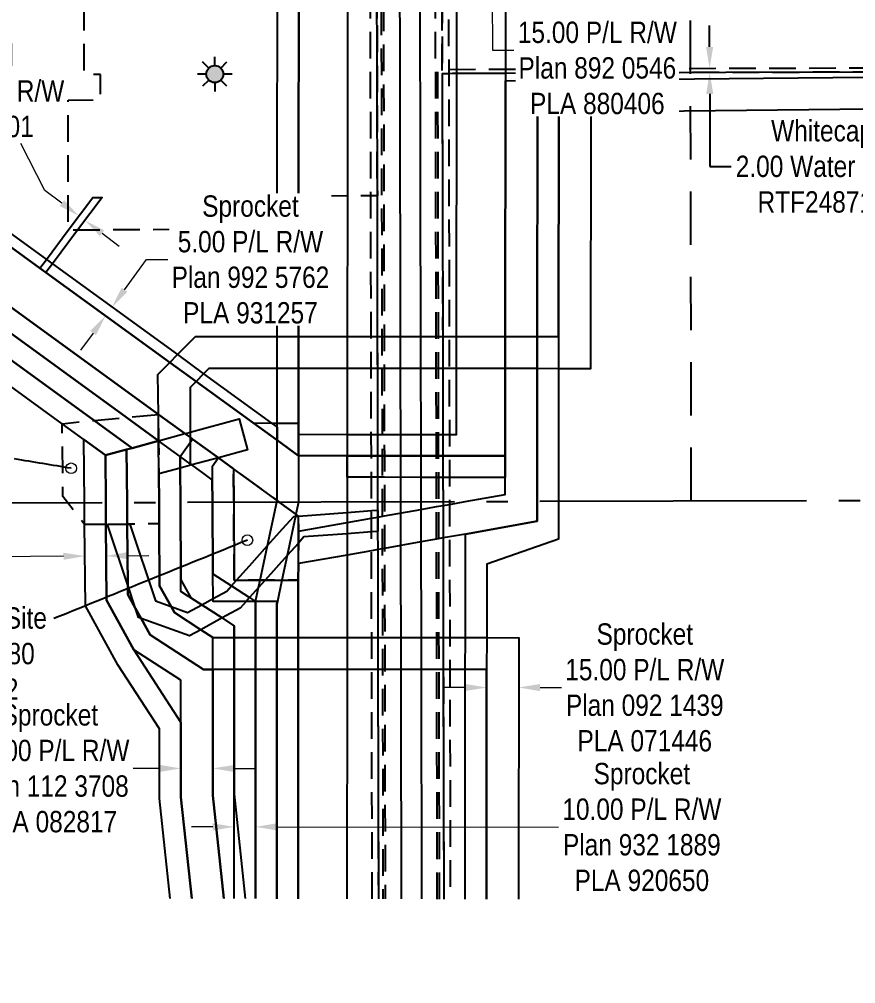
# Model space of a CAD drawing. Extents: x 506297 to 510567, y 6023715 to 6027460.
# Drawn here: x 508129.3 to 508521.1, y 6023715.1 to 6024166.9 of the extents above; entities that cross this region are included whole.
import ezdxf

# ---------------------------------------------------------------- set-up
doc = ezdxf.new("R2010")
doc.units = 0
doc.header["$LTSCALE"] = 5
doc.header["$PDMODE"] = 34
doc.header["$PDSIZE"] = 0.05
for name, pattern in [('foc-ACCESSROAD', [3.75, 2.5, -1.25]), ('foc-FLOWLINE', [3.75, 2.5, -1.25]), ('foc-LSD', [8, 5, -3]), ('foc-QUARTERLINE', [33, 25, -3, 2, -3])]:
    doc.linetypes.add(name, pattern=pattern)
doc.layers.get('Defpoints').update_dxf_attribs({"color": 9})
for name, color, linetype in [('AS-TELUS', 224, 'foc-TEL'), ('F-AR', 190, 'foc-ACCESSROAD'), ('F-EZE', 190, 'foc-FLOWLINE'), ('F-RW', 190, 'Continuous'), ('F-WS', 190, 'foc-ACCESSROAD'), ('F-WS-S', 190, 'Continuous'), ('L-SECQ', 8, 'foc-QUARTERLINE'), ('L-SECTION-LSD', 7, 'foc-LSD'), ('P-TEMP-BLUE', 146, 'Continuous')]:
    doc.layers.add(name, color=color, linetype=linetype)
doc.layers.add('F-RW-T', color=190, linetype='Continuous', lineweight=9)
doc.layers.add('F-WS-T', color=190, linetype='Continuous', lineweight=9)
doc.styles.add('80CG', font='ARIALN.TTF', dxfattribs={"height": 10})
doc.styles.add('80L', font='ARIALN.TTF', dxfattribs={"height": 10})
doc.styles.add('foc-LtypeFont', font='ARIALN.TTF', dxfattribs={"height": 7.35})
doc.linetypes.add('foc-TEL', pattern='A,2,-1,["T",foc-LtypeFont,S=0.2,R=0,X=-0.425,Y=-0.75],-1.24,8', length=12.24)
doc.dimstyles.new('Compass 5 000', dxfattribs={"dimscale": 5, "dimtxt": 9, "dimasz": 2, "dimexe": 0.2, "dimexo": 0.0625, "dimgap": 0.5, "dimtad": 0, "dimtih": 1, "dimtoh": 1, "dimzin": 0, "dimdsep": 46, "dimtxsty": '80CG', "dimcen": 0.1, "dimse1": 1, "dimse2": 1, "dimclrd": 256, "dimclrt": 256, "dimaunit": 1, "dimadec": 4, "dimazin": 0, "dimtfac": 0.06, "dimtofl": 0, "dimtmove": 0, "dimatfit": 1, "dimfxl": 0.2, "dimtolj": 1, "dimtzin": 0, "dimlwd": -1, "dimarcsym": 0})

# ---------------------------------------------------------------- blocks, each defined once
blk = doc.blocks.new('GAS')
h = blk.add_hatch(color=255)
h.dxf.hatch_style = 1
edge = h.paths.add_edge_path()
edge.add_arc((0, 0), 0.9, 0, 360)
for p, q in [((-0.571, 0.571), (-1.142, 1.142)), ((0, 0.808), (0, 1.616)), ((0.571, 0.571), (1.142, 1.142)), ((-0.808, 0), (-1.616, 0)), ((1.616, 0), (0.808, 0)), ((-0.571, -0.571), (-1.142, -1.142)), ((0, -0.808), (0, -1.616)), ((1.142, -1.142), (0.571, -0.571))]:
    blk.add_line(p, q)
blk.add_circle((0, 0), 0.8)
blk = doc.blocks.new('*D729')
at = {"layer": 'Defpoints', "color": 0, "transparency": 16777216}
for p in [(508348.22, 6023853.28), (508363.22, 6023853.26), (508363.23, 6023853.89)]:
    blk.add_point(p, dxfattribs=at)
at = {"layer": 'F-RW-T', "transparency": 16777216}
for p, q in [((508338.22, 6023853.91), (508328.22, 6023853.91)), ((508373.23, 6023853.88), (508383.23, 6023853.87))]:
    blk.add_line(p, q, dxfattribs=at)
for points in [[(508338.22, 6023855.57), (508338.22, 6023852.24), (508348.22, 6023853.9)], [(508373.23, 6023855.54), (508373.22, 6023852.21), (508363.23, 6023853.89)]]:
    blk.add_solid(points, dxfattribs=at)
at = {"layer": 'F-RW-T', "transparency": 16777216, "insert": (508422.31, 6023853.87), "char_height": 10, "attachment_point": 5, "style": '80CG'}
blk.add_mtext('\\A1;Sprocket\\P15.00 P/L R/W\\PPlan 092 1439\\PPLA 071446', dxfattribs=at)
blk = doc.blocks.new('*D731')
at = {"layer": 'Defpoints', "color": 0, "transparency": 16777216}
for p in [(508204.97, 6023835.74), (508219.98, 6023835.73), (508204.96, 6023815.98)]:
    blk.add_point(p, dxfattribs=at)
at = {"layer": 'F-RW-T', "transparency": 16777216}
for p, q in [((508194.96, 6023815.99), (508182.69, 6023815.99)), ((508229.97, 6023815.97), (508239.97, 6023815.97))]:
    blk.add_line(p, q, dxfattribs=at)
for points in [[(508194.96, 6023817.65), (508194.96, 6023814.32), (508204.96, 6023815.98)], [(508229.97, 6023817.64), (508229.97, 6023814.31), (508219.97, 6023815.98)]]:
    blk.add_solid(points, dxfattribs=at)
at = {"layer": 'F-RW-T', "transparency": 16777216, "insert": (508143.61, 6023815.99), "char_height": 10, "attachment_point": 5, "style": '80CG'}
blk.add_mtext('\\A1;Sprocket\\P15.00 P/L R/W\\PPlan 112 3708\\PPLA 082817', dxfattribs=at)
blk = doc.blocks.new('*D732')
at = {"layer": 'Defpoints', "color": 0, "transparency": 16777216}
for p in [(508159.97, 6023918.24), (508160, 6023915.46), (508169.99, 6023918.33)]:
    blk.add_point(p, dxfattribs=at)
at = {"layer": 'F-RW-T', "transparency": 16777216}
for p, q in [((508150, 6023915.36), (508018.93, 6023914.1)), ((508180.02, 6023915.65), (508190.02, 6023915.75))]:
    blk.add_line(p, q, dxfattribs=at)
for points in [[(508149.98, 6023917.03), (508150.02, 6023913.7), (508160, 6023915.46)], [(508180, 6023917.32), (508180.04, 6023913.99), (508170.02, 6023915.56)]]:
    blk.add_solid(points, dxfattribs=at)
at = {"layer": 'F-RW-T', "transparency": 16777216, "insert": (507979.84, 6023914.1), "char_height": 10, "attachment_point": 5, "style": '80CG'}
blk.add_mtext('\\A1;Sprocket\\P10.00 P/L R/W\\PPLA 110669', dxfattribs=at)
blk = doc.blocks.new('*D738')
at = {"layer": 'Defpoints', "color": 0, "transparency": 16777216}
for p in [(508349.73, 6024221.58), (508349.83, 6024206.59), (508350.65, 6024206.6)]:
    blk.add_point(p, dxfattribs=at)
at = {"layer": 'F-RW-T', "transparency": 16777216}
for p, q in [((508350.48, 6024231.59), (508350.41, 6024241.59)), ((508350.71, 6024196.6), (508351.01, 6024152.42)), ((508351.01, 6024152.42), (508361.01, 6024152.42))]:
    blk.add_line(p, q, dxfattribs=at)
for points in [[(508352.15, 6024231.6), (508348.81, 6024231.58), (508350.55, 6024221.59)], [(508352.38, 6024196.61), (508349.05, 6024196.59), (508350.65, 6024206.6)]]:
    blk.add_solid(points, dxfattribs=at)
at = {"layer": 'F-RW-T', "transparency": 16777216, "insert": (508400.09, 6024152.42), "char_height": 10, "attachment_point": 5, "style": '80CG', "bg_fill": 3, "box_fill_scale": 1.1, "bg_fill_color": 256, "bg_fill_true_color": 13158600, "bg_fill_transparency": 0}
blk.add_mtext('\\A1;Texcal\\P15.00 P/L R/W\\PPlan 892 0546\\PPLA 880406', dxfattribs=at)
blk = doc.blocks.new('*D739')
at = {"layer": 'Defpoints', "color": 0, "transparency": 16777216}
for p in [(508172.7, 6024032.11), (508175.54, 6024030.04), (508172.59, 6024025.98)]:
    blk.add_point(p, dxfattribs=at)
at = {"layer": 'F-RW-T', "transparency": 16777216}
for p, q in [((508178.58, 6024040.2), (508188.87, 6024054.36)), ((508188.87, 6024054.36), (508198.87, 6024054.36)), ((508163.86, 6024019.96), (508157.98, 6024011.87))]:
    blk.add_line(p, q, dxfattribs=at)
for points in [[(508177.23, 6024041.18), (508179.93, 6024039.22), (508172.7, 6024032.11)], [(508162.52, 6024020.94), (508165.21, 6024018.98), (508169.74, 6024028.05)]]:
    blk.add_solid(points, dxfattribs=at)
at = {"layer": 'F-RW-T', "transparency": 16777216, "insert": (508237.57, 6024054.36), "char_height": 10, "attachment_point": 5, "style": '80CG', "bg_fill": 3, "box_fill_scale": 1.1, "bg_fill_color": 256, "bg_fill_true_color": 13158600, "bg_fill_transparency": 0}
blk.add_mtext('\\A1;Sprocket\\P5.00 P/L R/W\\PPlan 992 5762\\PPLA 931257', dxfattribs=at)
blk = doc.blocks.new('*D740')
at = {"layer": 'Defpoints', "color": 0, "transparency": 16777216}
for p in [(508229.95, 6023808.82), (508239.94, 6023808.81), (508239.93, 6023788.6)]:
    blk.add_point(p, dxfattribs=at)
at = {"layer": 'F-RW-T', "transparency": 16777216}
for p, q in [((508219.93, 6023788.62), (508209.93, 6023788.62)), ((508249.93, 6023788.59), (508381.86, 6023788.49))]:
    blk.add_line(p, q, dxfattribs=at)
for points in [[(508219.93, 6023790.28), (508219.93, 6023786.95), (508229.93, 6023788.61)], [(508249.93, 6023790.26), (508249.93, 6023786.93), (508239.93, 6023788.6)]]:
    blk.add_solid(points, dxfattribs=at)
at = {"layer": 'F-RW-T', "transparency": 16777216, "insert": (508420.94, 6023788.49), "char_height": 10, "attachment_point": 5, "style": '80CG'}
blk.add_mtext('\\A1;Sprocket\\P10.00 P/L R/W\\PPlan 932 1889\\PPLA 920650', dxfattribs=at)
blk = doc.blocks.new('*D741')
at = {"layer": 'Defpoints', "color": 0, "transparency": 16777216}
for p in [(508452.71, 6024141.95), (508476.05, 6024144.02), (508476.06, 6024142.02)]:
    blk.add_point(p, dxfattribs=at)
at = {"layer": 'P-TEMP-BLUE', "transparency": 16777216}
for p, q in [((508452.68, 6024153.95), (508452.65, 6024163.95)), ((508452.74, 6024131.95), (508452.83, 6024097.97)), ((508452.83, 6024097.97), (508462.83, 6024097.97))]:
    blk.add_line(p, q, dxfattribs=at)
for points in [[(508454.34, 6024153.96), (508451.01, 6024153.95), (508452.7, 6024143.95)], [(508454.4, 6024131.96), (508451.07, 6024131.95), (508452.71, 6024141.95)]]:
    blk.add_solid(points, dxfattribs=at)
at = {"layer": 'P-TEMP-BLUE', "transparency": 16777216, "insert": (508505.36, 6024097.97), "char_height": 10, "attachment_point": 5, "style": '80CG'}
blk.add_mtext('\\A1;Whitecap\\P2.00 Water Line\\PRTF248712', dxfattribs=at)

msp = doc.modelspace()

# ---------------------------------------------------------------- linework, layer by layer
at = {"layer": 'AS-TELUS', "flags": 128}
msp.add_lwpolyline([(508308.27, 6023754.835), (508306.699, 6024672.365)], dxfattribs=at)
at = {"layer": 'F-AR', "flags": 128}
for points in [[(508297.648, 6023754.857), (508297.443, 6023862.306), (508297.415, 6023877.296), (508297.336, 6023918.533), (508297.32, 6023926.968), (508297.307, 6023933.753), (508297.301, 6023936.993), (508297.294, 6023940.889), (508297.272, 6023952.356), (508297.253, 6023962.407), (508297.234, 6023972.46), (508297.175, 6024003.319), (508297.146, 6024018.324), (508297.021, 6024084.272), (508296.817, 6024191.246), (508296.788, 6024206.236), (508296.76, 6024221.228), (508296.717, 6024244.016), (508296.698, 6024254.079), (508296.056, 6024590.758), (508296.044, 6024597.02), (508296.038, 6024600.203), (508296.018, 6024610.71), (508296.013, 6024612.923), (508296.004, 6024618.048), (508295.964, 6024638.288), (508295.65, 6024653.637), (508294.828, 6024693.636), (508295.373, 6024724.735), (508295.454, 6024726.274), (508296.31, 6024742.564), (508296.443, 6024745.066), (508297.006, 6024755.795), (508297.278, 6024758.89), (508298.898, 6024777.35), (508299.726, 6024786.78), (508300.304, 6024791.466), (508302.664, 6024810.622), (508303.53, 6024817.649), (508304.538, 6024823.993), (508307.607, 6024843.301), (508308.406, 6024848.296), (508308.78, 6024850.276), (508308.942, 6024851.134), (508309.974, 6024856.552), (508310.179, 6024857.628), (508310.351, 6024858.527), (508310.671, 6024860.198), (508311.595, 6024864.991), (508311.787, 6024865.983), (508312.129, 6024867.751), (508313.721, 6024875.586), (508314.367, 6024878.896), (508315.211, 6024882.268), (508317.462, 6024891.269), (508324.466, 6024919.26), (508329.456, 6024939.21), (508311.994, 6024939.507), (508307.4, 6024939.579), (508308.529, 6024943.838), (508311.965, 6024954.967), (508322.777, 6024988.347), (508334.868, 6025021.286), (508348.222, 6025053.734), (508362.818, 6025085.642), (508378.634, 6025116.964), (508395.646, 6025147.651), (508413.83, 6025177.66), (508448.223, 6025227.742), (508450.909, 6025231.602), (508451.805, 6025232.887), (508453.602, 6025235.461), (508479.111, 6025235.26), (508481.652, 6025238.515), (508483.097, 6025240.363), (508486.396, 6025244.568), (508486.679, 6025244.929), (508487.103, 6025245.468), (508491.211, 6025250.546), (508491.533, 6025250.945), (508495.255, 6025255.518), (508495.962, 6025256.387), (508496.423, 6025256.954), (508499.364, 6025260.547), (508500.275, 6025261.66), (508500.978, 6025262.51), (508501.35, 6025262.96), (508502.091, 6025263.853), (508503.503, 6025265.553), (508485.626, 6025265.7), (508477.24, 6025265.765), (508484.553, 6025274.421), (508495.496, 6025287.291), (508500.69, 6025293.359), (508502.689, 6025295.663), (508514.763, 6025308.74), (508521.819, 6025316.293), (508529.405, 6025324.433), (508586.437, 6025378.383), (508678.181, 6025457.157), (508690.272, 6025467.537), (508764.526, 6025531.301), (508776.188, 6025541.314), (508785.072, 6025530.964), (508789.017, 6025526.371), (508812.105, 6025546.243), (508808.32, 6025550.652), (508804.055, 6025555.618), (508799.084, 6025561.411), (508827.052, 6025585.485), (508841.889, 6025598.256), (508902.119, 6025650.093), (508903.073, 6025650.914)], [(508980.694, 6025651.125), (508864.128, 6025550.805), (508842.017, 6025531.775), (508798.738, 6025494.52), (508791.806, 6025488.553), (508749.794, 6025452.391), (508741.253, 6025445.04), (508729.251, 6025434.709), (508728.813, 6025434.334), (508723.041, 6025429.365), (508675.027, 6025388.038), (508623.375, 6025343.581), (508600.449, 6025323.118), (508578.271, 6025301.847), (508556.87, 6025279.794), (508555.051, 6025277.797), (508548.291, 6025270.387), (508536.272, 6025256.99), (508534.882, 6025255.362), (508529.93, 6025249.508), (508516.504, 6025233.462), (508497.592, 6025209.241), (508479.56, 6025184.357), (508462.431, 6025158.844), (508446.227, 6025132.733), (508430.968, 6025106.059), (508416.676, 6025078.856), (508403.367, 6025051.157), (508391.117, 6025023.13), (508389.978, 6025020.308), (508388.784, 6025017.326), (508387.843, 6025015.025), (508387.203, 6025013.364), (508386.384, 6025011.301), (508384.455, 6025006.421), (508384.008, 6025005.283), (508381.697, 6024999.384), (508379.769, 6024994.418), (508379.345, 6024993.251), (508369.507, 6024965.453), (508365.983, 6024954.244), (508360.688, 6024937.401), (508360.29, 6024936.137), (508358.823, 6024930.81), (508352.131, 6024906.511), (508345.037, 6024876.611), (508339.02, 6024846.476), (508334.086, 6024816.144), (508330.242, 6024785.655), (508327.493, 6024755.049), (508327.138, 6024745.148), (508325.291, 6024693.638), (508326.152, 6024650.414), (508326.457, 6024635.065), (508326.521, 6024601.606), (508326.541, 6024591.099), (508327.184, 6024254.051), (508327.203, 6024243.989), (508327.246, 6024221.433), (508327.274, 6024206.44), (508327.303, 6024191.377), (508327.341, 6024171.918), (508327.399, 6024141.431), (508327.634, 6024018.298), (508327.663, 6024003.294), (508327.721, 6023972.432), (508327.74, 6023962.379), (508327.759, 6023952.327), (508327.781, 6023940.971), (508327.784, 6023939.161), (508327.813, 6023923.941), (508327.902, 6023877.264), (508327.931, 6023862.273), (508328.135, 6023754.793)], [(508944.707, 6024144.006), (508934.738, 6024143.907), (508844.709, 6024143.002), (508671.405, 6024142.553), (508664.602, 6024142.535), (508655.798, 6024142.512), (508648.994, 6024142.494), (508397.279, 6024141.798), (508384.161, 6024141.762), (508382.248, 6024141.755), (508372.233, 6024141.696), (508357.067, 6024141.607), (508334.217, 6024141.472), (508330.448, 6024141.447), (508327.399, 6024141.431), (508327.341, 6024171.918), (508330.39, 6024171.936), (508334.244, 6024171.958), (508357.093, 6024172.093), (508364.1, 6024172.17), (508374.014, 6024172.21), (508384.029, 6024172.253), (508399.06, 6024172.294), (508648.911, 6024172.977), (508664.518, 6024173.02), (508844.65, 6024173.52), (508938.142, 6024173.787), (508944.649, 6024173.823)]]:
    msp.add_lwpolyline(points, dxfattribs=at)
at = {"layer": 'F-AR', "color": 160, "flags": 128}
for points in [[(506297.696, 6024847.818), (506559.909, 6024820.147), (506558.007, 6024802.123), (507451.254, 6024707.863), (507467.12, 6024702.531), (508298.009, 6024614.723), (508299.647, 6023754.853)], [(508297.648, 6023754.857), (508296.013, 6024612.923), (507466.691, 6024700.566), (507450.825, 6024705.898), (506555.809, 6024800.345), (506557.711, 6024818.369), (506297.698, 6024845.807)], [(508326.136, 6023754.797), (508325.397, 6024143.418), (508384.153, 6024143.763), (508648.989, 6024144.493), (508844.696, 6024145.001), (508944.703, 6024146.001)], [(508944.707, 6024144.002), (508844.709, 6024143.002), (508648.994, 6024142.494), (508384.161, 6024141.764), (508327.399, 6024141.431), (508328.135, 6023754.793)]]:
    msp.add_lwpolyline(points, dxfattribs=at)
at = {"layer": 'F-EZE', "flags": 128}
for points in [[(508294.606, 6023754.863), (508294.401, 6023862.309), (508294.373, 6023877.3), (508294.295, 6023917.993), (508294.278, 6023926.743), (508294.266, 6023933.213), (508294.259, 6023936.768), (508294.251, 6023940.881), (508294.229, 6023952.359), (508294.21, 6023962.411), (508294.191, 6023972.463), (508294.132, 6024003.322), (508294.104, 6024018.326), (508293.978, 6024084.263), (508293.775, 6024191.235), (508293.746, 6024206.215), (508293.718, 6024221.208), (508293.674, 6024244.018), (508293.655, 6024254.081), (508293.01, 6024591.668), (508292.997, 6024597.931), (508292.992, 6024601.112), (508292.986, 6024604.297), (508292.973, 6024611.619), (508292.97, 6024613.245), (508292.922, 6024638.437), (508292.6, 6024653.959), (508291.785, 6024693.604), (508292.364, 6024725.73), (508293.41, 6024745.057), (508294.099, 6024757.813), (508296.991, 6024789.814), (508301.034, 6024821.689), (508305.516, 6024849.077), (508306.224, 6024853.397), (508309.003, 6024867.38), (508312.553, 6024884.897), (508317.117, 6024890.82), (508317.462, 6024891.269), (508338.919, 6024919.117), (508347.982, 6024930.826), (508360.718, 6024947.408), (508371.539, 6024980.131), (508381.596, 6025006.955), (508383.664, 6025012.395), (508397.07, 6025044.146), (508411.737, 6025075.336), (508427.642, 6025105.913), (508444.759, 6025135.828), (508463.059, 6025165.035), (508482.515, 6025193.484), (508503.094, 6025221.132), (508524.764, 6025247.933), (508527.895, 6025251.556), (508532.88, 6025257.334), (508546.25, 6025272.455), (508547.49, 6025273.846), (508553.105, 6025279.753), (508571.236, 6025298.827), (508595.963, 6025322.838), (508621.631, 6025345.838), (508683.603, 6025399.178), (508694.147, 6025408.253), (508706.467, 6025418.857), (508721.185, 6025431.525), (508726.958, 6025436.493), (508728.001, 6025437.391), (508740.003, 6025447.722), (508758.39, 6025463.549), (508842.01, 6025535.525), (508859.749, 6025550.793), (508976.31, 6025651.113)], [(508985.667, 6025651.139), (508869.105, 6025550.817), (508842.026, 6025527.511), (508800.848, 6025492.065), (508793.915, 6025486.098), (508742.674, 6025441.992), (508740.03, 6025439.716), (508730.839, 6025431.816), (508725.151, 6025426.909), (508665.272, 6025375.371), (508625.601, 6025341.226), (508598.13, 6025316.531), (508571.752, 6025290.672), (508557.434, 6025275.406), (508550.574, 6025268.114), (508546.516, 6025263.697), (508537.2, 6025253.005), (508532.202, 6025247.159), (508522.47, 6025235.657), (508499.659, 6025206.603), (508478.124, 6025176.59), (508457.907, 6025145.675), (508439.045, 6025113.914), (508421.575, 6025081.368), (508405.526, 6025048.098), (508395.363, 6025024.658), (508394.779, 6025023.275), (508390.931, 6025014.164), (508382.894, 6024993.196), (508377.816, 6024979.632), (508371.993, 6024962.042), (508366.207, 6024944.565), (508360.688, 6024937.401), (508343.993, 6024915.733), (508318.206, 6024882.263), (508312.009, 6024851.201), (508306.929, 6024819.937), (508302.971, 6024788.511), (508300.14, 6024756.964), (508299.501, 6024745.073), (508298.439, 6024725.336), (508297.871, 6024693.667), (508298.7, 6024653.314), (508299.008, 6024638.069), (508299.062, 6024609.801), (508299.082, 6024599.294), (508299.089, 6024596.111), (508299.1, 6024589.849), (508299.741, 6024254.076), (508299.76, 6024244.013), (508299.803, 6024221.248), (508299.832, 6024206.256), (508299.86, 6024191.257), (508300.063, 6024084.278), (508300.189, 6024018.321), (508300.218, 6024003.316), (508300.276, 6023972.458), (508300.296, 6023962.404), (508300.315, 6023952.353), (508300.337, 6023940.897), (508300.349, 6023934.293), (508300.378, 6023919.073), (508300.458, 6023877.293), (508300.486, 6023862.303), (508300.691, 6023754.85)], [(508325.087, 6023754.8), (508324.882, 6023862.276), (508324.854, 6023877.268), (508324.766, 6023923.4), (508324.737, 6023938.619), (508324.732, 6023940.963), (508324.711, 6023952.33), (508324.691, 6023962.383), (508324.673, 6023972.435), (508324.614, 6024003.297), (508324.585, 6024018.301), (508324.351, 6024141.426), (508324.255, 6024191.36), (508324.226, 6024206.419), (508324.198, 6024221.413), (508324.154, 6024243.991), (508324.135, 6024254.054), (508323.509, 6024582.564), (508323.497, 6024588.826), (508323.491, 6024592.008), (508323.471, 6024602.517), (508323.405, 6024635.291), (508323.095, 6024650.737), (508322.242, 6024693.608), (508322.887, 6024726.939), (508323.945, 6024745.139), (508324.822, 6024760.221), (508328.044, 6024793.402), (508332.549, 6024826.435), (508338.331, 6024859.267), (508353.684, 6024924.138), (508358.823, 6024930.81), (508368.806, 6024943.767), (508376.737, 6024968.146), (508378.094, 6024972.207), (508385.731, 6024993.215), (508388.375, 6025000.303), (508397.689, 6025023.313), (508399.637, 6025028.021), (508402.009, 6025033.409), (508411.865, 6025055.326), (508425.045, 6025082.184), (508439.16, 6025108.564), (508454.192, 6025134.431), (508470.124, 6025159.754), (508486.936, 6025184.502), (508504.606, 6025208.645), (508523.114, 6025232.151), (508534.194, 6025245.272), (508539.067, 6025251.133), (508542.436, 6025254.993), (508552.492, 6025266.193), (508559.262, 6025273.573), (508562.548, 6025277.143), (508583.426, 6025298.572), (508627.374, 6025339.165), (508657.088, 6025364.741), (508726.922, 6025424.847), (508731.854, 6025429.097), (508732.671, 6025429.823), (508743.867, 6025439.432), (508795.686, 6025484.036), (508802.619, 6025490.003), (508842.033, 6025523.93), (508873.285, 6025550.829), (508989.844, 6025651.15)], [(508999.221, 6025651.176), (508882.661, 6025550.854), (508842.048, 6025515.899), (508806.592, 6025485.379), (508799.663, 6025479.414), (508793.295, 6025473.931), (508778.922, 6025461.56), (508746.543, 6025433.692), (508736.668, 6025425.192), (508734.541, 6025423.362), (508730.895, 6025420.223), (508713.424, 6025405.185), (508638.722, 6025340.887), (508631.352, 6025334.545), (508609.181, 6025314.777), (508587.718, 6025294.241), (508566.99, 6025272.966), (508563.576, 6025269.259), (508556.809, 6025261.876), (508547.022, 6025250.975), (508542.365, 6025245.516), (508536.753, 6025238.865), (508527.838, 6025228.296), (508509.463, 6025204.958), (508491.919, 6025180.988), (508475.227, 6025156.417), (508459.41, 6025131.275), (508444.484, 6025105.594), (508430.47, 6025079.403), (508418.242, 6025054.512), (508417.385, 6025052.737), (508405.245, 6025025.627), (508404.288, 6025023.312), (508394.064, 6024998.108), (508392.285, 6024993.172), (508389.392, 6024984.611), (508374.635, 6024941.976), (508359.516, 6024922.353), (508359.081, 6024920.72), (508358.911, 6024920.156), (508358.781, 6024919.583), (508351.283, 6024890.324), (508344.296, 6024858), (508338.564, 6024825.43), (508334.097, 6024792.663), (508330.901, 6024759.747), (508330.336, 6024745.157), (508328.34, 6024693.668), (508329.208, 6024650.09), (508329.506, 6024634.864), (508329.572, 6024600.695), (508329.592, 6024590.189), (508330.233, 6024254.049), (508330.252, 6024243.986), (508330.295, 6024221.453), (508330.324, 6024206.461), (508330.353, 6024191.385), (508330.39, 6024171.936), (508330.448, 6024141.445), (508330.683, 6024018.296), (508330.712, 6024003.291), (508330.77, 6023972.43), (508330.789, 6023962.376), (508330.808, 6023952.324), (508330.83, 6023940.979), (508330.832, 6023939.701), (508330.861, 6023924.482), (508330.951, 6023877.261), (508330.98, 6023862.27), (508331.184, 6023754.787)]]:
    msp.add_lwpolyline(points, dxfattribs=at)
at = {"layer": 'F-RW'}
for points in [[(507533.986, 6024489.911), (508022.683, 6024134.885), (508052.88, 6024112.947), (508138.977, 6024050.398), (508141.795, 6024048.351), (508199.786, 6024006.223), (508212.071, 6023997.298), (508238.81, 6023977.874), (508250.063, 6023969.7), (508260.053, 6023962.442), (508260.061, 6023972.496), (508260.065, 6023977.671), (508260.085, 6024003.348), (508260.097, 6024018.359), (508260.147, 6024084.041), (508260.23, 6024191.001), (508260.241, 6024205.991), (508260.253, 6024220.984), (508260.271, 6024244.048), (508260.279, 6024254.111), (508260.285, 6024262.089), (508260.548, 6024601.356)], [(508283.391, 6024594.539), (508283.128, 6024254.091), (508283.12, 6024244.028), (508283.102, 6024221.136), (508283.09, 6024206.144), (508283.079, 6024191.154), (508282.996, 6024084.184), (508282.945, 6024018.337), (508282.933, 6024003.33), (508282.909, 6023972.474), (508282.901, 6023962.421), (508282.893, 6023952.369), (508282.884, 6023940.85), (508282.881, 6023935.926), (508282.877, 6023931.192), (508282.873, 6023925.899), (508282.866, 6023915.965), (508282.835, 6023877.311), (508282.824, 6023862.321), (508282.741, 6023754.888)], [(508297.648, 6023754.857), (508297.443, 6023862.306), (508297.415, 6023877.296), (508297.336, 6023918.533), (508297.32, 6023926.968), (508297.307, 6023933.753), (508297.301, 6023936.993), (508297.294, 6023940.889), (508297.272, 6023952.356), (508297.253, 6023962.407), (508297.234, 6023972.46), (508297.175, 6024003.319), (508297.146, 6024018.324), (508297.021, 6024084.272), (508296.817, 6024191.246), (508296.788, 6024206.236), (508296.76, 6024221.228), (508296.717, 6024244.016), (508296.698, 6024254.079), (508296.056, 6024590.758)], [(508297.648, 6023754.857), (508297.443, 6023862.306), (508297.415, 6023877.296), (508297.336, 6023918.533), (508297.32, 6023926.968), (508297.307, 6023933.753), (508297.301, 6023936.993), (508297.294, 6023940.889), (508297.272, 6023952.356), (508297.253, 6023962.407), (508297.234, 6023972.46), (508297.175, 6024003.319), (508297.146, 6024018.324), (508297.021, 6024084.272), (508296.817, 6024191.246), (508296.788, 6024206.236), (508296.76, 6024221.228), (508296.717, 6024244.016), (508296.698, 6024254.079), (508296.056, 6024590.758)], [(508316.191, 6024584.748), (508316.823, 6024254.061), (508316.842, 6024243.998), (508316.885, 6024221.363), (508316.913, 6024206.37), (508316.942, 6024191.292), (508317.145, 6024084.31), (508317.271, 6024018.307), (508317.3, 6024003.303), (508317.359, 6023972.441), (508317.377, 6023962.389), (508317.397, 6023952.337), (508317.419, 6023940.943), (508317.426, 6023937.323), (508317.454, 6023922.103), (508317.54, 6023877.275), (508317.568, 6023862.284), (508317.773, 6023754.815)], [(508338.146, 6023754.772), (508338.234, 6023862.262), (508338.247, 6023877.254), (508338.286, 6023925.8), (508371.878, 6023931.762), (508371.886, 6023941.09), (508371.925, 6023987.395), (508371.939, 6024003.259), (508371.952, 6024018.259), (508372.042, 6024123.283), (508372.055, 6024138.407), (508372.233, 6024141.696), (508374.014, 6024172.21), (508374.462, 6024179.839), (508374.112, 6024191.765), (508374.124, 6024206.701), (508374.137, 6024221.743), (508374.155, 6024243.957), (508373.844, 6024585.866)], [(508383.838, 6024585.648), (508384.15, 6024243.966), (508384.118, 6024206.744), (508384.474, 6024179.867), (508384.029, 6024172.253), (508382.248, 6024141.755), (508382.051, 6024138.375), (508382.038, 6024123.383), (508381.948, 6024018.253), (508381.936, 6024003.25), (508381.909, 6023972.381), (508381.882, 6023941.117), (508381.867, 6023923.41), (508348.269, 6023911.639), (508348.241, 6023877.243), (508348.229, 6023862.252), (508348.141, 6023754.751)], [(507487.095, 6024530.093), (508022.672, 6024141.149), (508052.869, 6024119.215), (508141.998, 6024054.426), (508144.815, 6024052.378), (508203.356, 6024009.821), (508215.643, 6024000.892), (508247.422, 6023977.792), (508250.079, 6023975.873), (508250.063, 6023969.7), (508238.81, 6023977.874), (508212.071, 6023997.298), (508199.786, 6024006.223), (508141.795, 6024048.351), (508138.977, 6024050.398), (508052.88, 6024112.947), (508022.683, 6024134.885), (507533.986, 6024489.911)], [(508259.892, 6023754.936), (508259.975, 6023862.346), (508259.987, 6023877.335), (508260.007, 6023904.1), (508260.013, 6023911.909), (508260.021, 6023921.508), (508260.025, 6023927.135), (508260.031, 6023934.22), (508258.896, 6023935.043), (508251.011, 6023940.765), (508250.041, 6023941.476), (508229.611, 6023956.318), (508222.585, 6023961.429), (508210.457, 6023970.233), (508209.268, 6023971.097), (508206.858, 6023972.847), (508194.459, 6023981.847), (508052.93, 6024084.672), (508022.733, 6024106.611), (507521.39, 6024470.822)], [(507521.39, 6024470.822), (508022.733, 6024106.611), (508052.93, 6024084.672), (508194.459, 6023981.847), (508206.858, 6023972.847), (508209.268, 6023971.097), (508210.457, 6023970.233), (508222.585, 6023961.429), (508229.611, 6023956.318), (508229.722, 6023940.708), (508229.98, 6023904.171), (508231.045, 6023904.168), (508242.127, 6023904.142), (508244.507, 6023904.144), (508252.34, 6023904.118), (508260.007, 6023904.1), (508259.987, 6023877.335), (508259.975, 6023862.346), (508259.892, 6023754.936)], [(507516.271, 6024462.011), (507948.95, 6024147.391), (508022.755, 6024094.242), (508052.951, 6024072.304), (508179.367, 6023980.467), (508194.532, 6023969.451), (508194.532, 6023969.451), (508182.141, 6023966.077), (508164.364, 6023978.986), (508052.973, 6024059.878), (508022.776, 6024081.8), (507882.029, 6024184.02), (507880.351, 6024185.233), (507784.943, 6024254.526), (507510.376, 6024453.94)], [(508249.897, 6023754.956), (508249.98, 6023862.356), (508249.991, 6023877.346), (508250.004, 6023893.101), (508250.222, 6023894.13), (508240.01, 6023894.153), (508235.504, 6023894.164), (508220.056, 6023894.201), (508220.046, 6023895.534), (508219.966, 6023907.087), (508219.727, 6023940.681), (508219.653, 6023951.201), (508215.873, 6023953.967), (508210.114, 6023958.142), (508209.365, 6023958.681), (508204.582, 6023962.149), (508194.532, 6023969.451), (508179.367, 6023980.467), (508052.951, 6024072.304), (508022.755, 6024094.242), (507948.95, 6024147.391), (507516.271, 6024462.011)], [(508260.23, 6024191.001), (508260.147, 6024084.041), (508260.097, 6024018.359), (508260.085, 6024003.348), (508260.065, 6023977.671), (508260.061, 6023972.496), (508260.053, 6023962.442), (508260.035, 6023940.789), (508258.896, 6023935.043), (508258.703, 6023934.138), (508254.786, 6023915.658), (508252.34, 6023904.118), (508250.222, 6023894.13), (508250.004, 6023893.101), (508249.991, 6023877.346), (508249.98, 6023862.356), (508249.897, 6023754.956)], [(508239.902, 6023754.977), (508239.985, 6023862.367), (508239.997, 6023877.356), (508240.01, 6023894.153), (508241.406, 6023900.741), (508242.127, 6023904.142), (508245.564, 6023920.353), (508249.891, 6023940.762), (508250.041, 6023941.476), (508250.063, 6023969.7), (508250.079, 6023975.873), (508250.079, 6023977.768), (508250.099, 6024003.356), (508250.064, 6024018.371), (508250.158, 6024083.975), (508250.237, 6024190.935)], [(508225.123, 6023755.008), (508219.962, 6023803.248), (508219.988, 6023862.388), (508219.915, 6023877.359), (508214.307, 6023880.986), (508201.931, 6023888.987), (508200.37, 6023891.825), (508195.037, 6023901.521), (508194.822, 6023930.566), (508194.746, 6023940.615), (508194.677, 6023953.949), (508194.532, 6023969.451), (508194.459, 6023981.847), (508194.198, 6024000.597), (508199.786, 6024006.223), (508203.356, 6024009.821), (508211.852, 6024018.363), (508250.064, 6024018.371), (508260.097, 6024018.359), (508282.945, 6024018.337), (508294.104, 6024018.326), (508297.146, 6024018.324), (508300.189, 6024018.321), (508317.271, 6024018.307), (508324.585, 6024018.301), (508327.634, 6024018.298), (508330.683, 6024018.296), (508334.043, 6024018.292), (508356.945, 6024018.267), (508371.952, 6024018.259), (508381.948, 6024018.253), (508382.038, 6024123.383), (508382.051, 6024138.375), (508382.248, 6024141.755), (508384.029, 6024172.253)], [(508399.006, 6024171.378), (508397.279, 6024141.798), (508397.088, 6024138.524), (508397.053, 6024137.931), (508397.041, 6024123.377), (508396.937, 6024003.238), (508381.936, 6024003.25), (508371.939, 6024003.259), (508356.947, 6024003.271), (508334.099, 6024003.289), (508330.712, 6024003.291), (508327.662, 6024003.294), (508324.614, 6024003.297), (508317.3, 6024003.303), (508300.218, 6024003.316), (508297.175, 6024003.319), (508294.132, 6024003.322), (508282.933, 6024003.33), (508260.085, 6024003.348), (508250.099, 6024003.356), (508218.118, 6024003.383), (508215.643, 6024000.892), (508212.071, 6023997.298), (508209.269, 6023994.478), (508209.325, 6023973.485), (508209.268, 6023971.097), (508209.305, 6023968.602), (508209.365, 6023958.681), (508204.582, 6023962.149), (508204.62, 6023956.657), (508204.734, 6023940.641), (508204.992, 6023904.292), (508209.599, 6023895.933), (508214.732, 6023892.622), (508224.29, 6023886.455), (508230.005, 6023882.769), (508230.001, 6023877.367), (508229.99, 6023862.378), (508229.945, 6023803.954), (508235.172, 6023754.987)], [(508357.093, 6024172.093), (508357.067, 6024141.607), (508357.064, 6024138.124), (508356.945, 6024018.267), (508356.947, 6024003.271), (508356.921, 6023972.406), (508356.912, 6023962.353), (508330.789, 6023962.376), (508327.74, 6023962.379), (508324.691, 6023962.383), (508317.377, 6023962.389), (508300.296, 6023962.404), (508297.253, 6023962.407), (508294.21, 6023962.411), (508282.901, 6023962.421), (508260.053, 6023962.442), (508250.063, 6023969.7), (508238.81, 6023977.874), (508247.422, 6023977.792), (508250.079, 6023977.768), (508260.065, 6023977.671), (508260.061, 6023972.496), (508282.909, 6023972.474), (508294.191, 6023972.463), (508297.233, 6023972.46), (508300.276, 6023972.458), (508317.358, 6023972.441), (508324.672, 6023972.435), (508327.721, 6023972.432), (508330.77, 6023972.43), (508334.073, 6023972.427), (508334.086, 6023987.43), (508334.099, 6024003.289), (508334.043, 6024018.292), (508334.217, 6024141.472), (508334.244, 6024171.958)], [(508648.994, 6024142.494), (508397.279, 6024141.799), (508384.161, 6024141.764), (508382.248, 6024141.755), (508372.233, 6024141.695), (508357.067, 6024141.605), (508334.217, 6024141.468), (508330.448, 6024141.445), (508327.399, 6024141.431), (508327.634, 6024018.298), (508327.663, 6024003.294), (508327.721, 6023972.432), (508327.74, 6023962.379), (508327.759, 6023952.327), (508327.781, 6023940.971), (508327.784, 6023939.161), (508327.813, 6023923.941), (508327.902, 6023877.264), (508327.931, 6023862.273), (508328.135, 6023754.793)], [(508659.493, 6024126.159), (508397.041, 6024123.377), (508382.038, 6024123.383), (508372.042, 6024123.283), (508371.952, 6024018.259), (508371.939, 6024003.259), (508371.925, 6023987.395), (508371.886, 6023941.09), (508371.878, 6023931.762), (508338.286, 6023925.8), (508330.861, 6023924.482), (508327.813, 6023923.941), (508324.766, 6023923.4), (508317.454, 6023922.103), (508300.378, 6023919.073), (508297.336, 6023918.533), (508294.295, 6023917.993), (508282.866, 6023915.965), (508260.013, 6023911.909), (508260.021, 6023921.508), (508260.025, 6023927.135), (508282.877, 6023931.192), (508294.266, 6023933.213), (508297.307, 6023933.753), (508300.349, 6023934.293), (508317.426, 6023937.323), (508324.737, 6023938.619), (508327.785, 6023939.161), (508330.832, 6023939.701), (508338.155, 6023940.999), (508356.896, 6023944.328), (508356.903, 6023952.301), (508356.912, 6023962.353), (508356.921, 6023972.406), (508356.947, 6024003.271), (508356.945, 6024018.267), (508357.064, 6024138.124), (508372.055, 6024138.407), (508382.051, 6024138.375), (508397.088, 6024138.524), (508656.113, 6024141.117)], [(508348.141, 6023754.751), (508348.229, 6023862.252), (508338.234, 6023862.262), (508330.98, 6023862.27), (508327.93, 6023862.273), (508324.882, 6023862.276), (508317.568, 6023862.284), (508300.486, 6023862.303), (508297.443, 6023862.306), (508294.401, 6023862.309), (508282.824, 6023862.321), (508269.865, 6023862.335), (508259.975, 6023862.346), (508249.98, 6023862.356), (508239.985, 6023862.367), (508229.99, 6023862.378), (508219.988, 6023862.388), (508215.642, 6023862.393), (508190.556, 6023878.632), (508186.334, 6023886.278), (508183.802, 6023890.864), (508180.182, 6023897.423), (508180.143, 6023901.777), (508179.889, 6023930.39), (508179.798, 6023940.575), (508179.578, 6023965.382), (508182.141, 6023966.077), (508194.532, 6023969.451), (508206.858, 6023972.847), (508207.368, 6023972.807), (508209.325, 6023973.485), (508232.278, 6023979.737), (508236.219, 6023965.271), (508222.585, 6023961.429), (508210.114, 6023958.142), (508204.62, 6023956.657), (508194.677, 6023953.949), (508194.746, 6023940.615), (508194.822, 6023930.566), (508195.037, 6023901.521), (508200.37, 6023891.825), (508201.931, 6023888.987), (508214.307, 6023880.986), (508219.915, 6023877.359), (508230.001, 6023877.367), (508239.997, 6023877.356), (508249.991, 6023877.346), (508259.987, 6023877.335), (508282.835, 6023877.311), (508294.373, 6023877.3), (508297.414, 6023877.296), (508300.458, 6023877.293), (508317.54, 6023877.275), (508324.853, 6023877.268), (508327.902, 6023877.264), (508330.951, 6023877.261), (508338.247, 6023877.254), (508348.241, 6023877.243), (508363.244, 6023877.228), (508363.144, 6023754.72)], [(508199.958, 6023755.061), (508194.957, 6023801.913), (508194.96, 6023834.574), (508175.42, 6023864.572), (508160.223, 6023892.201), (508159.856, 6023930.205), (508159.794, 6023940.522), (508159.528, 6023970.108), (508169.643, 6023962.691), (508169.796, 6023940.549), (508169.887, 6023930.29), (508170.202, 6023894.811), (508182.969, 6023871.603), (508204.969, 6023837.511), (508204.958, 6023802.447), (508210.043, 6023755.04)], [(508229.908, 6023754.998), (508229.945, 6023803.954), (508229.99, 6023862.378), (508230.001, 6023877.367), (508230.005, 6023882.769), (508224.29, 6023886.455), (508214.732, 6023892.622), (508209.599, 6023895.933), (508208.147, 6023896.871), (508205.031, 6023898.881), (508204.992, 6023904.292), (508204.734, 6023940.641), (508204.62, 6023956.657), (508204.582, 6023962.149), (508209.305, 6023968.602), (508210.457, 6023970.233), (508222.585, 6023961.429), (508219.61, 6023957.324), (508219.653, 6023951.201), (508219.727, 6023940.681), (508219.966, 6023907.087), (508228.641, 6023901.489), (508237.15, 6023895.998), (508240.01, 6023894.153), (508239.997, 6023877.356), (508239.985, 6023862.367), (508239.902, 6023754.977)], [(508210.043, 6023755.04), (508204.958, 6023802.447), (508204.969, 6023837.511), (508204.98, 6023857.375), (508182.969, 6023871.603), (508170.202, 6023894.811), (508169.887, 6023930.29), (508169.796, 6023940.549), (508169.643, 6023962.691), (508179.578, 6023965.382), (508179.798, 6023940.575), (508179.889, 6023930.39), (508180.143, 6023901.777), (508180.182, 6023897.423), (508183.802, 6023890.864), (508186.334, 6023886.278), (508190.556, 6023878.632), (508215.642, 6023862.393), (508219.988, 6023862.388), (508219.962, 6023803.248), (508225.123, 6023755.008)]]:
    msp.add_lwpolyline(points, dxfattribs=at)
for points in [[(507882.029, 6024184.02), (508022.776, 6024081.8), (508052.973, 6024059.878), (508164.364, 6023978.986), (508182.141, 6023966.077), (508179.578, 6023965.382), (508169.643, 6023962.691), (508159.528, 6023970.108), (508149.387, 6023977.482), (508052.995, 6024047.505), (508022.798, 6024069.438), (507877.57, 6024174.91), (507875.248, 6024174.681), (507792.426, 6024166.507), (507791.443, 6024176.459), (507880.351, 6024185.233), (507882.029, 6024184.02)], [(508144.815, 6024052.378), (508141.795, 6024048.351), (508138.977, 6024050.398), (508141.998, 6024054.426), (508152.24, 6024068.079), (508163.738, 6024083.408), (508168.11, 6024083.438), (508156.613, 6024068.109), (508144.815, 6024052.378)], [(508356.912, 6023962.353), (508356.903, 6023952.301), (508330.808, 6023952.324), (508327.759, 6023952.327), (508324.71, 6023952.33), (508317.397, 6023952.337), (508300.315, 6023952.353), (508297.272, 6023952.356), (508294.229, 6023952.359), (508282.893, 6023952.369), (508282.901, 6023962.421), (508294.21, 6023962.411), (508297.253, 6023962.407), (508300.296, 6023962.404), (508317.377, 6023962.389), (508324.691, 6023962.383), (508327.74, 6023962.379), (508330.789, 6023962.376), (508356.912, 6023962.353)], [(508232.744, 6023891.088), (508224.29, 6023886.455), (508214.307, 6023880.986), (508208.977, 6023878.066), (508186.334, 6023886.278), (508185.202, 6023886.689), (508183.802, 6023890.864), (508180.143, 6023901.777), (508170.581, 6023930.296), (508179.889, 6023930.39), (508181.092, 6023930.403), (508193.148, 6023894.444), (508200.37, 6023891.825), (508208.137, 6023889.008), (508214.732, 6023892.622), (508220.046, 6023895.534), (508226.442, 6023899.038), (508228.641, 6023901.489), (508231.045, 6023904.168), (508237.12, 6023910.938), (508245.564, 6023920.353), (508252.579, 6023928.176), (508257.842, 6023934.075), (508258.703, 6023934.138), (508260.031, 6023934.22), (508282.881, 6023935.926), (508294.259, 6023936.768), (508297.301, 6023936.993), (508297.307, 6023933.753), (508297.32, 6023926.968), (508294.278, 6023926.743), (508282.873, 6023925.899), (508262.613, 6023924.4), (508260.021, 6023921.508), (508254.786, 6023915.658), (508244.507, 6023904.145), (508241.406, 6023900.741), (508237.15, 6023895.998), (508235.504, 6023894.164), (508232.744, 6023891.088)]]:
    msp.add_lwpolyline(points, close=True, dxfattribs=at)
at = {"layer": 'F-RW-T'}
for p, q in [((508141.278, 6024086.795), (508130.081, 6024108.762)), ((508149.277, 6024080.795), (508141.278, 6024086.795)), ((508168.061, 6024066.705), (508176.06, 6024060.705))]:
    msp.add_line(p, q, dxfattribs=at)
for points in [[(508150.277, 6024082.128), (508148.277, 6024079.461), (508157.277, 6024074.794)], [(508169.061, 6024068.039), (508167.06, 6024065.372), (508160.061, 6024072.706)]]:
    msp.add_solid(points, dxfattribs=at)
at = {"layer": 'F-WS', "flags": 128}
for points in [[(508260.253, 6024220.984), (508260.241, 6024205.991), (508283.09, 6024206.144), (508293.746, 6024206.215), (508296.788, 6024206.236), (508296.816, 6024191.246), (508297.02, 6024084.272), (508293.978, 6024084.259), (508282.996, 6024084.184), (508261.028, 6024084.047), (508260.147, 6024084.041), (508250.158, 6024083.975), (508213.183, 6024083.729), (508213.212, 6024068.486), (508156.613, 6024068.109), (508152.24, 6024068.079), (508152.124, 6024129.052), (508167.367, 6024129.155), (508167.344, 6024141.096), (508159.722, 6024141.074), (508159.493, 6024261.417), (508260.285, 6024262.089), (508260.279, 6024254.111), (508260.271, 6024244.048), (508260.253, 6024220.984)], [(508169.887, 6023930.29), (508159.856, 6023930.205), (508151.932, 6023940.501), (508149.715, 6023943.396), (508149.387, 6023977.482), (508164.364, 6023978.986), (508179.367, 6023980.467), (508194.459, 6023981.846), (508194.532, 6023969.451), (508194.677, 6023953.949), (508194.746, 6023940.615), (508194.822, 6023930.566), (508181.092, 6023930.403), (508179.889, 6023930.39), (508170.581, 6023930.296), (508169.887, 6023930.29)], [(508260.013, 6023911.909), (508260.007, 6023904.1), (508252.34, 6023904.118), (508244.507, 6023904.145), (508242.127, 6023904.142), (508231.045, 6023904.168), (508229.98, 6023904.171), (508229.722, 6023940.708), (508229.611, 6023956.318), (508250.041, 6023941.476), (508251.011, 6023940.765), (508258.896, 6023935.043), (508260.031, 6023934.22), (508260.025, 6023927.135), (508260.021, 6023921.508), (508260.013, 6023911.909)]]:
    msp.add_lwpolyline(points, close=True, dxfattribs=at)
at = {"layer": 'L-SECQ'}
msp.add_line((508043.143, 6023940.213), (508810.443, 6023942.297), dxfattribs=at)
at = {"layer": 'L-SECTION-LSD'}
msp.add_line((508444.111, 6023941.302), (508442.623, 6024745.478), dxfattribs=at)

# ---------------------------------------------------------------- block references
at = {"layer": 'F-WS-S', "xscale": 4.997325200000118, "yscale": 4.997325200000118, "zscale": 10.00000000000019}
msp.add_blockref('GAS', (508220.866, 6024141.244), dxfattribs=at)

# ---------------------------------------------------------------- texts
at = {"layer": 'F-WS-T', "insert": (508099.586, 6023847.983), "char_height": 10, "attachment_point": 8, "style": '80L'}
msp.add_mtext('Texcal\\PCompressor Site\\PPlan 812 2880\\PPIL 810012', dxfattribs=at)

# ---------------------------------------------------------------- dimensions: what is measured, and where the dimension line sits
at = {"layer": 'F-RW-T'}
for base, p1, p2, angle, text, picture, middle in [((508159.999, 6023915.461), (508169.993, 6023918.333), (508159.972, 6023918.237), 180.55399, 'Sprocket\\X10.00 P/L R/W\\PPLA 110669', '*D732', (507979.843, 6023914.097)), ((508363.225, 6023853.885), (508348.222, 6023853.277), (508363.225, 6023853.264), 359.95302, 'Sprocket\\X15.00 P/L R/W\\PPlan 092 1439\\PPLA 071446', '*D729', (508422.308, 6023853.869)), ((508204.962, 6023815.982), (508219.976, 6023835.734), (508204.968, 6023835.739), 179.98202, 'Sprocket\\X15.00 P/L R/W\\PPlan 112 3708\\PPLA 082817', '*D731', (508143.609, 6023815.989)), ((508239.928, 6023788.6), (508229.949, 6023808.82), (508239.944, 6023808.813), 359.95565, 'Sprocket\\X10.00 P/L R/W\\PPlan 932 1889\\PPLA 920650', '*D740', (508420.944, 6023788.491))]:
    dim = msp.add_linear_dim(base=base, p1=p1, p2=p2, angle=angle, text=text, dimstyle='Compass 5 000', dxfattribs=at)
    dim.commit()
    dim.dimension.update_dxf_attribs({"geometry": picture, "text_midpoint": middle, "dimtype": 161})
at = {"layer": 'P-TEMP-BLUE', "color": 4}
dim = msp.add_linear_dim(base=(508452.709, 6024141.953), p1=(508476.05, 6024144.016), p2=(508476.055, 6024142.018), angle=270.15777, text='Whitecap\\P2.00 Water Line\\PRTF248712', dimstyle='Compass 5 000', dxfattribs=at)
dim.commit()
dim.dimension.update_dxf_attribs({"geometry": '*D741', "text_midpoint": (508505.361, 6024097.967), "dimtype": 161})

# ---------------------------------------------------------------- leaders
at = {"layer": 'F-WS-T', "path_type": 1}
for points in [[(508153.567, 6023956.599), (508127.096, 6023960.942)], [(508236.124, 6023922.894), (508145.508, 6023886.165)]]:
    msp.add_leader(points, dimstyle='Compass 5 000', override={"dimasz": 1, "dimgap": 0.5, "dimtad": 0, "dimldrblk": 'DotBlank'}, dxfattribs=at)

# ---------------------------------------------------------------- next in the draw order: texts
at = {"layer": 'F-RW-T', "insert": (508109.946, 6024155.061), "char_height": 10, "width": 80.85034, "attachment_point": 2, "style": '80CG', "bg_fill": 3, "box_fill_scale": 1, "bg_fill_color": 256, "bg_fill_transparency": 0}
msp.add_mtext('Texcal \\P3.48 Cable R/W DLO 4501', dxfattribs=at)

# ---------------------------------------------------------------- next in the draw order: dimensions: what is measured, and where the dimension line sits
at = {"layer": 'F-RW-T'}
for base, p1, p2, angle, text, picture, middle in [((508350.646, 6024206.596), (508349.726, 6024221.581), (508349.827, 6024206.591), 270.38423, 'Texcal\\X15.00 P/L R/W\\PPlan 892 0546\\PPLA 880406', '*D738', (508400.092, 6024152.424)), ((508172.697, 6024032.109), (508172.585, 6024025.983), (508175.538, 6024030.044), 53.98345, 'Sprocket\\P5.00 P/L R/W\\PPlan 992 5762\\PPLA 931257', '*D739', (508237.575, 6024054.361))]:
    dim = msp.add_linear_dim(base=base, p1=p1, p2=p2, angle=angle, text=text, dimstyle='Compass 5 000', override={"dimtfill": 1}, dxfattribs=at)
    dim.commit()
    dim.dimension.update_dxf_attribs({"geometry": picture, "text_midpoint": middle, "dimtype": 161})

doc.saveas('drawing.dxf')
